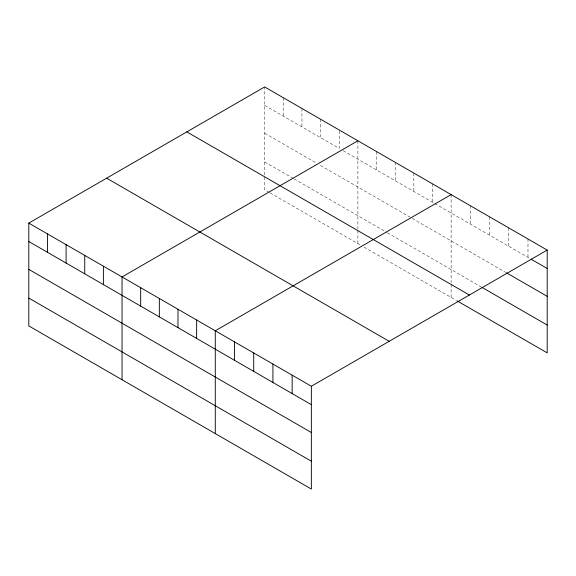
<?xml version="1.0" encoding="UTF-8"?>
<svg xmlns="http://www.w3.org/2000/svg" width="576" height="576" viewBox="0 0 576 576"><rect width="100%" height="100%" fill="white"/><g stroke="black" fill="none" stroke-linecap="round" stroke-linejoin="round"><path stroke-width="0.43" stroke-dasharray="2.88 2.16" d="M264.65 105.358L339.242 148.421L339.242 130.01M343.13 150.667L434.038 203.155M434.815 203.602L529.524 258.278M264.65 133.207L316.706 163.267M320.594 165.506L505.699 272.376M264.65 161.906L293.4 178.502M294.178 178.949L386.64 232.337M387.418 232.783L481.104 286.877M269.309 192.449L264.65 189.756L264.65 86.947M270.086 192.895L361.001 245.383M364.104 247.176L456.516 300.528M527.983 238.982L527.983 257.393M508.774 227.887L508.774 246.298M489.557 216.799L489.557 235.21M470.347 205.704L470.347 224.114M451.13 194.616L451.13 282.629M451.13 284.364L451.13 297.425M432.482 183.845L432.482 202.255M413.834 173.081L413.834 191.491M395.186 162.31L395.186 180.72M376.538 151.546L376.538 169.956M357.89 140.782L357.89 228.794M357.89 230.537L357.89 243.59M320.594 119.246L320.594 137.657M301.946 108.482L301.946 126.893M283.298 97.711L283.298 116.122"/><path stroke-width="0.86" d="M28.8 223.114L311.35 386.244L311.35 489.053L28.8 325.922L28.8 223.114L264.65 86.947L547.2 250.078L547.2 352.886L457.279 300.974M357.89 140.782L122.04 276.948L122.04 379.757M451.13 194.616L215.28 330.782L215.28 433.591M311.35 386.244L547.2 250.078M531.058 259.171L547.2 268.488M506.47 272.822L547.2 296.338M481.874 287.316L547.2 325.037M186.818 131.882L469.368 295.013M106.632 178.178L389.182 341.309M28.8 241.524L311.35 404.654M28.8 269.374L311.35 432.504M28.8 298.073L311.35 461.203M292.14 375.149L292.14 393.559M272.923 364.061L272.923 382.464M253.714 352.966L253.714 371.376M234.497 341.87L234.497 360.281M196.632 320.011L196.632 338.422M177.984 309.247L177.984 327.658M159.336 298.476L159.336 316.886M140.688 287.712L140.688 306.122M103.392 266.177L103.392 284.587M84.744 255.413L84.744 273.823M66.096 244.649L66.096 263.059M47.448 233.878L47.448 252.288"/></g></svg>
